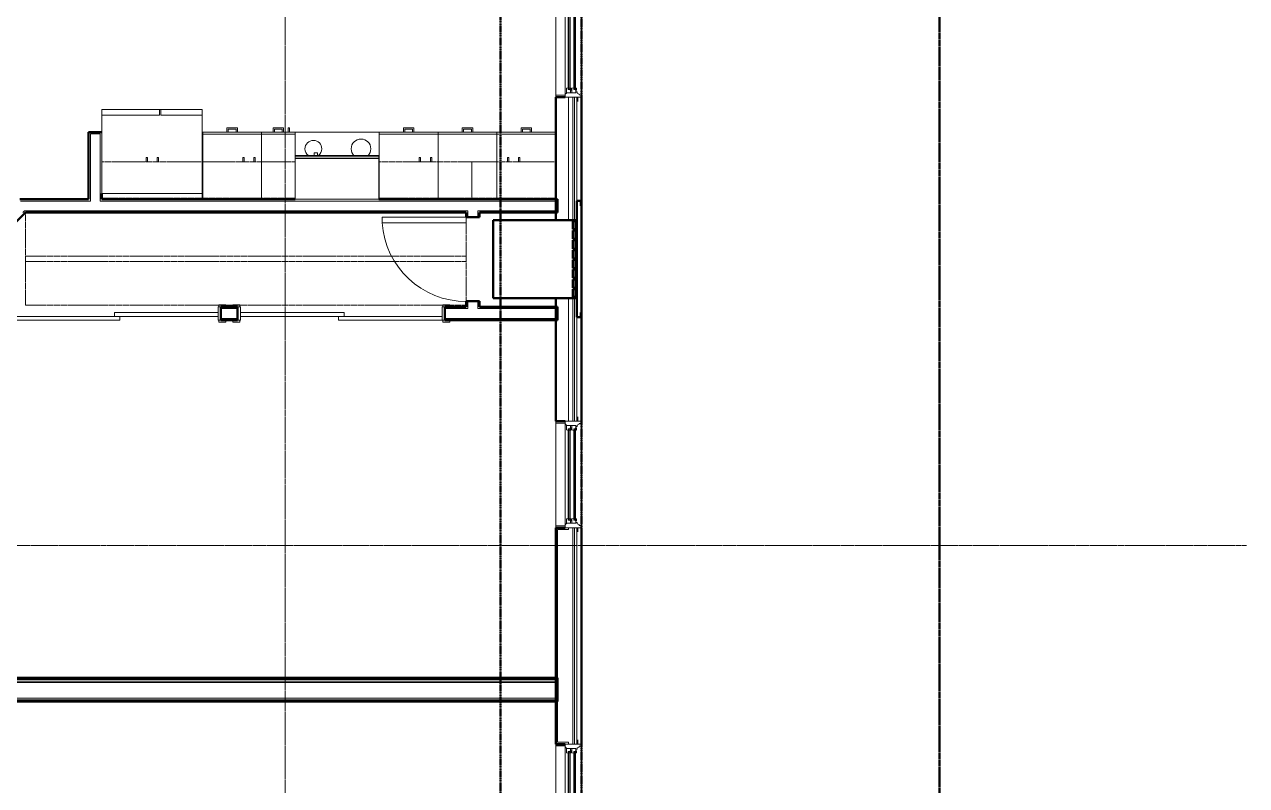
# Model space of a CAD drawing. Header units: inches. Extents: x -4218 to -1830, y 9767 to 12426.
# Drawn here: x -2266.4 to -1830.2, y 10381.6 to 10653.1 of the extents above; entities that cross this region are included whole.
import ezdxf

# ---------------------------------------------------------------- set-up
doc = ezdxf.new("R2010")
doc.units = ezdxf.units.IN
doc.header["$MEASUREMENT"] = 0
for name, pattern in [('Dash', [0.25, 0.125, -0.125]), ('Dash 1_16_', [0.125, 0.0625, -0.0625]), ('Double Dash 3_8_', [1, 0.375, -0.125, 0.125, -0.125, 0.125, -0.125]), ('Grid Line 1_2_', [0.875, 0.5, -0.125, 0.125, -0.125])]:
    doc.linetypes.add(name, pattern=pattern)
for name, color, linetype, lineweight in [('0-1', 7, 'Continuous', 5), ('0-2', 252, 'Continuous', 9), ('A-DOOR-1', 10, 'Continuous', 9), ('A-DOOR-2', 50, 'Continuous', 20), ('A-DOOR-FRAM-1', 50, 'Continuous', 20), ('A-GENM', 5, 'Continuous', 9), ('A-GENM-6', 5, 'Continuous', 50), ('A-GLAZ-1', 151, 'Continuous', 9), ('A-GLAZ-2', 151, 'Continuous', 20), ('A-GLAZ-3', 151, 'Continuous', 50), ('A-WALL', 113, 'Continuous', 13), ('A-WALL-1', 7, 'Continuous', 50), ('A-WALL-2', 250, 'Continuous', 13), ('A-WALL-7', 113, 'Continuous', 9), ('A-WALL-8', 113, 'Continuous', 50), ('C-PROP-LINE', 91, 'Double Dash 3_8_', 50), ('C-PROP-LINE-1', 91, 'Dash 1_16_', 50), ('I-WALL-1', 7, 'Continuous', 50), ('Q-CASE-1', 253, 'Continuous', 9), ('Q-CASE-2', 252, 'Continuous', 9), ('Q-CASE-3', 10, 'Continuous', 9), ('Q-CASE-4', 10, 'Dash', 9), ('Q-CASE-5', 254, 'Continuous', 9), ('Q-CASE-HDLN-1', 10, 'Dash', 9), ('Q-SPCQ-1', 10, 'Continuous', 9), ('S-GRID-1', 1, 'Grid Line 1_2_', 9)]:
    doc.layers.add(name, color=color, linetype=linetype, lineweight=lineweight)

# ---------------------------------------------------------------- blocks, each defined once
blk = doc.blocks.new('SWING - SINGLE - FLUSH - 30_ x 70_ - MAGIC PAK DOOR - ACOUSTICAL SEAL - IN CLOSET-3199421-BACKGROUND - 2ND FLOOR')
at = {"layer": 'A-DOOR-1'}
blk.add_arc((15, 2.375), 30.067, 93.81407, 180, dxfattribs=at)
at = {"layer": 'A-DOOR-2'}
for p, q in [((13, 2.375), (13, 32.375)), ((15, 32.375), (13, 32.375)), ((15, 2.375), (15, 32.375)), ((15, 2.375), (13, 2.375))]:
    blk.add_line(p, q, dxfattribs=at)
blk = doc.blocks.new('SLIDING - FLUSH - 6-0 x 6-8-3203587-BACKGROUND - 2ND FLOOR')
at = {"layer": 'A-DOOR-1'}
for p, q in [((-36.25, 3), (-38.75, 3)), ((-38.75, 3), (-38.75, 2.25)), ((-38.75, 2.25), (-36.25, 2.25)), ((-36.25, 2.25), (-36.25, 3)), ((36.25, 3), (36.25, 2.25)), ((38.75, 3), (36.25, 3)), ((36.25, 2.25), (38.75, 2.25)), ((38.75, 2.25), (38.75, 3)), ((-36.25, -2.5), (-38.75, -2.5)), ((-38.75, -2.5), (-38.75, -3.25)), ((-38.75, -3.25), (-36.25, -3.25)), ((-36.25, -3.25), (-36.25, -2.5)), ((38.75, -2.5), (36.25, -2.5)), ((36.25, -2.5), (36.25, -3.25)), ((36.25, -3.25), (38.75, -3.25)), ((38.75, -3.25), (38.75, -2.5))]:
    blk.add_line(p, q, dxfattribs=at)
at = {"layer": 'A-DOOR-2'}
for p, q in [((1, 2.25), (-36, 2.25)), ((-36, 2.25), (-36, 0.875)), ((-36, 0.875), (1, 0.875)), ((36, 0.875), (-1, 0.875)), ((-1, 0.875), (-1, -0.5)), ((1, 0.875), (1, 2.25)), ((36, -0.5), (36, 0.875)), ((-1, -0.5), (36, -0.5))]:
    blk.add_line(p, q, dxfattribs=at)
at = {"layer": 'A-DOOR-FRAM-1'}
for p, q in [((-36, 2.25), (-37, 2.25)), ((-37, 2.25), (-37, -2.5)), ((-36, -2.5), (-36, 2.25)), ((37, 2.25), (36, 2.25)), ((36, 2.25), (36, -2.5)), ((37, -2.5), (37, 2.25)), ((-37, -2.5), (-36, -2.5)), ((36, -2.5), (37, -2.5))]:
    blk.add_line(p, q, dxfattribs=at)
blk = doc.blocks.new('OD_CW_Closet - OD_CW_Closet-2069095-BACKGROUND - 2ND FLOOR')
at = {"layer": 'Q-CASE-HDLN-1'}
for p, q in [((0.74, -24), (0.74, 9)), ((0.74, 9), (158.05, 9)), ((158.05, 9), (158.05, -24)), ((0.74, -6.5), (158.05, -6.5)), ((0.74, -8.5), (158.05, -8.5)), ((158.05, -24), (0.74, -24))]:
    blk.add_line(p, q, dxfattribs=at)
blk = doc.blocks.new('SLIDING - FLUSH - 6-0 x 6-8-3203588-BACKGROUND - 2ND FLOOR')
at = {"layer": 'A-DOOR-1'}
for p, q in [((-38.75, 3.25), (-36.25, 3.25)), ((-38.75, 2.5), (-38.75, 3.25)), ((-36.25, 2.5), (-38.75, 2.5)), ((-36.25, 3.25), (-36.25, 2.5)), ((36.25, 3.25), (38.75, 3.25)), ((36.25, 2.5), (36.25, 3.25)), ((38.75, 2.5), (36.25, 2.5)), ((38.75, 3.25), (38.75, 2.5)), ((-38.75, -2.25), (-36.25, -2.25)), ((-38.75, -3), (-38.75, -2.25)), ((-36.25, -3), (-38.75, -3)), ((-36.25, -2.25), (-36.25, -3)), ((36.25, -2.25), (38.75, -2.25)), ((36.25, -3), (36.25, -2.25)), ((38.75, -3), (36.25, -3)), ((38.75, -2.25), (38.75, -3))]:
    blk.add_line(p, q, dxfattribs=at)
at = {"layer": 'A-DOOR-2'}
for p, q in [((-1, -0.875), (-1, 0.5)), ((-1, 0.5), (36, 0.5)), ((36, 0.5), (36, -0.875)), ((-36, -2.25), (-36, -0.875)), ((-36, -0.875), (1, -0.875)), ((1, -2.25), (-36, -2.25)), ((36, -0.875), (-1, -0.875)), ((1, -0.875), (1, -2.25))]:
    blk.add_line(p, q, dxfattribs=at)
at = {"layer": 'A-DOOR-FRAM-1'}
for p, q in [((-37, -2.25), (-37, 2.5)), ((-37, 2.5), (-36, 2.5)), ((-36, 2.5), (-36, -2.25)), ((36, 2.5), (37, 2.5)), ((36, -2.25), (36, 2.5)), ((37, 2.5), (37, -2.25)), ((-36, -2.25), (-37, -2.25)), ((37, -2.25), (36, -2.25))]:
    blk.add_line(p, q, dxfattribs=at)
blk = doc.blocks.new('Refrigerator_-_Side-by-Side_6047 - 36_ X 30_-345559-BACKGROUND - 2ND FLOOR')
at = {"layer": 'Q-SPCQ-1'}
for p, q in [((17.87, 14.42), (-17.88, 14.42)), ((-17.88, 14.42), (-17.88, -15.58)), ((17.87, -15.58), (17.87, 14.42)), ((-17.88, -13.58), (-3.13, -13.58)), ((-17.88, -13.58), (-17.88, -15.58)), ((-17.88, -15.58), (17.87, -15.58)), ((-3.13, -15.58), (-17.88, -15.58)), ((-3.13, -15.58), (-3.13, -13.58)), ((-2.63, -13.58), (17.87, -13.58)), ((-2.63, -13.58), (-2.63, -15.58)), ((17.87, -15.58), (-2.63, -15.58)), ((17.87, -15.58), (17.87, -13.58))]:
    blk.add_line(p, q, dxfattribs=at)
blk = doc.blocks.new('Range - 24_ x 30_-V49-BACKGROUND - 2ND FLOOR')
at = {"layer": 'Q-SPCQ-1'}
blk.add_line((0, 22), (0.12, 22), dxfattribs=at)
for centre, radius, start, end in [((6.5, 6), 3.5, 81.0228, 98.9772), ((6.5, 6), 3.5, 136.4352, 180), ((6.5, 6), 3.5, 180, 0), ((6.5, 6), 3.5, 360, 43.611), ((23.5, 6), 3, 126.6742, 180), ((23.5, 6), 3, 180, 360), ((23.5, 6), 3, 360, 53.8773)]:
    blk.add_arc(centre, radius, start, end, dxfattribs=at)
blk = doc.blocks.new('Single Door 1 Drawer 211 - 211 Base Cabinet Single Door1 Drawer 12_-V50-BACKGROUND - 2ND FLOOR')
at = {"layer": 'Q-CASE-1'}
for p, q in [((-1.27, 24), (-1.76, 24)), ((-11.26, 0.37), (-11.26, 0))]:
    blk.add_line(p, q, dxfattribs=at)
at = {"layer": 'Q-CASE-2'}
for p, q in [((-11.26, 24), (0.74, 24)), ((-11.26, 23.25), (-11.26, 24)), ((0.74, 23.25), (-11.26, 23.25)), ((-11.26, 23.25), (-11.26, 0.37)), ((-6.64, 24), (-7.14, 24)), ((-3.89, 24), (-3.39, 24)), ((-1.27, 24), (-1.76, 24)), ((0.74, 24), (0.74, 23.25)), ((0.74, 15.6), (0.74, 23.25)), ((0.74, 14.49), (0.74, 14.61))]:
    blk.add_line(p, q, dxfattribs=at)
at = {"layer": 'Q-CASE-3'}
for p, q in [((-3.39, 25.5), (-7.14, 25.5)), ((-7.14, 25.5), (-7.14, 24)), ((-6.64, 24), (-6.64, 25)), ((-6.64, 25), (-3.89, 25)), ((-3.89, 25), (-3.89, 24)), ((-3.39, 24), (-3.39, 25.5)), ((-1.27, 25.5), (-1.76, 25.5)), ((-1.76, 25.5), (-1.76, 24)), ((-1.27, 24), (-1.27, 25.5))]:
    blk.add_line(p, q, dxfattribs=at)
at = {"layer": 'Q-CASE-5'}
blk.add_line((-11.26, 0), (0.74, 0), dxfattribs=at)
blk = doc.blocks.new('Base Cabinet 4 Drawer 254 - Base Cabinet 4 Drawer 254 21_-2569778-BACKGROUND - 2ND FLOOR')
at = {"layer": 'Q-CASE-1'}
for p, q in [((-0.64, 24), (-1.14, 24)), ((2.11, 24), (2.61, 24)), ((-9.76, 0.37), (-9.76, 0)), ((11.24, 0), (11.24, 0.37))]:
    blk.add_line(p, q, dxfattribs=at)
at = {"layer": 'Q-CASE-2'}
for p, q in [((-9.76, 24), (11.24, 24)), ((-9.76, 23.25), (-9.76, 24)), ((11.24, 23.25), (-9.76, 23.25)), ((-9.76, 23.25), (-9.76, 0.37)), ((-0.64, 24), (-1.14, 24)), ((2.11, 24), (2.61, 24)), ((11.24, 24), (11.24, 23.25)), ((11.24, 0.37), (11.24, 23.25))]:
    blk.add_line(p, q, dxfattribs=at)
at = {"layer": 'Q-CASE-3'}
for p, q in [((2.61, 25.5), (-1.14, 25.5)), ((-1.14, 25.5), (-1.14, 24)), ((-0.64, 24), (-0.64, 25)), ((-0.64, 25), (2.11, 25)), ((2.11, 25), (2.11, 24)), ((2.61, 24), (2.61, 25.5))]:
    blk.add_line(p, q, dxfattribs=at)
at = {"layer": 'Q-CASE-5'}
for p, q in [((-0.64, 24), (-1.14, 24)), ((-0.64, 24), (-1.14, 24)), ((2.11, 24), (2.61, 24)), ((2.11, 24), (2.61, 24)), ((-9.76, 0), (11.24, 0))]:
    blk.add_line(p, q, dxfattribs=at)
blk = doc.blocks.new('Base Cabinet 3 Drawer 230 - Base Cabinet 3 Drawer 230 21_-V37-BACKGROUND - 2ND FLOOR')
at = {"layer": 'Q-CASE-1'}
for p, q in [((-0.64, 24), (-1.14, 24)), ((2.11, 24), (2.61, 24)), ((-9.76, 0.38), (-9.76, 0)), ((11.24, 0), (11.24, 0.38))]:
    blk.add_line(p, q, dxfattribs=at)
at = {"layer": 'Q-CASE-2'}
for p, q in [((-9.76, 24), (11.24, 24)), ((-9.76, 23.25), (-9.76, 24)), ((11.24, 23.25), (-9.76, 23.25)), ((-9.76, 23.25), (-9.76, 0.38)), ((-0.64, 24), (-1.14, 24)), ((2.11, 24), (2.61, 24)), ((11.24, 24), (11.24, 23.25)), ((11.24, 0.38), (11.24, 23.25))]:
    blk.add_line(p, q, dxfattribs=at)
at = {"layer": 'Q-CASE-3'}
for p, q in [((2.61, 25.5), (-1.14, 25.5)), ((-1.14, 25.5), (-1.14, 24)), ((-0.64, 24), (-0.64, 25)), ((-0.64, 25), (2.11, 25)), ((2.11, 25), (2.11, 24)), ((2.61, 24), (2.61, 25.5))]:
    blk.add_line(p, q, dxfattribs=at)
at = {"layer": 'Q-CASE-5'}
for p, q in [((-0.64, 24), (-1.14, 24)), ((2.11, 24), (2.61, 24)), ((-9.76, 0), (11.24, 0))]:
    blk.add_line(p, q, dxfattribs=at)
blk = doc.blocks.new('Base Cabinet 3 Drawer 230 - Base Cabinet 3 Drawer 230 21_-V51-BACKGROUND - 2ND FLOOR')
at = {"layer": 'Q-CASE-1'}
for p, q in [((-0.64, 24), (-1.14, 24)), ((2.11, 24), (2.61, 24)), ((-9.76, 0.37), (-9.76, 0))]:
    blk.add_line(p, q, dxfattribs=at)
at = {"layer": 'Q-CASE-2'}
for p, q in [((-9.76, 24), (11.21, 24)), ((-9.76, 23.25), (-9.76, 24)), ((11.21, 23.25), (-9.76, 23.25)), ((-9.76, 23.25), (-9.76, 0.37)), ((-0.64, 24), (-1.14, 24)), ((2.11, 24), (2.61, 24)), ((11.24, 24), (11.24, 23.25)), ((11.24, 0), (11.24, 23.25))]:
    blk.add_line(p, q, dxfattribs=at)
at = {"layer": 'Q-CASE-3'}
for p, q in [((2.61, 25.5), (-1.14, 25.5)), ((-1.14, 25.5), (-1.14, 24)), ((-0.64, 24), (-0.64, 25)), ((-0.64, 25), (2.11, 25)), ((2.11, 25), (2.11, 24)), ((2.61, 24), (2.61, 25.5))]:
    blk.add_line(p, q, dxfattribs=at)
at = {"layer": 'Q-CASE-5'}
for p, q in [((-0.64, 24), (-1.14, 24)), ((2.11, 24), (2.61, 24)), ((-9.76, 0), (11.21, 0))]:
    blk.add_line(p, q, dxfattribs=at)
blk = doc.blocks.new('300 Series Wall Hung Cabinet_302 - 33_ X 36_-2610350-BACKGROUND - 2ND FLOOR')
at = {"layer": 'Q-CASE-3'}
for p, q in [((-2.25, -13.19), (-1.76, -13.19)), ((-2.25, -13.19), (-2.25, -14.69)), ((-2.25, -14.69), (-1.76, -14.69)), ((-1.76, -14.69), (-1.76, -13.19)), ((1.75, -13.19), (2.24, -13.19)), ((1.75, -13.19), (1.75, -14.69)), ((1.75, -14.69), (2.24, -14.69)), ((2.24, -14.69), (2.24, -13.19))]:
    blk.add_line(p, q, dxfattribs=at)
at = {"layer": 'Q-CASE-4'}
for p, q in [((16.5, -0.19), (-16.5, -0.19)), ((-16.5, -0.19), (-16.5, -13.19)), ((16.5, -13.19), (16.5, -0.19)), ((-16.5, -13.19), (16.5, -13.19))]:
    blk.add_line(p, q, dxfattribs=at)
blk = doc.blocks.new('300 Series Wall Hung Cabinet_302 - 18_ x 36_-2359323-BACKGROUND - 2ND FLOOR')
at = {"layer": 'Q-CASE-3'}
for p, q in [((-1.76, 14.69), (-2.25, 14.69)), ((-2.25, 14.69), (-2.25, 13.19)), ((-1.76, 13.19), (-2.25, 13.19)), ((-1.76, 13.19), (-1.76, 14.69)), ((2.24, 14.69), (1.75, 14.69)), ((1.75, 14.69), (1.75, 13.19)), ((2.24, 13.19), (1.75, 13.19)), ((2.24, 13.19), (2.24, 14.69))]:
    blk.add_line(p, q, dxfattribs=at)
at = {"layer": 'Q-CASE-4'}
for p, q in [((-18, 0.19), (-18, 13.19)), ((-18, 13.19), (18, 13.19)), ((18, 13.19), (18, 0.19)), ((18, 0.19), (-18, 0.19))]:
    blk.add_line(p, q, dxfattribs=at)
blk = doc.blocks.new('300 Series Wall Hung Cabinet_302 - 30_ X 36_-2573882-BACKGROUND - 2ND FLOOR')
at = {"layer": 'Q-CASE-3'}
for p, q in [((-1.76, 14.69), (-2.25, 14.69)), ((-2.25, 14.69), (-2.25, 13.19)), ((-1.76, 13.19), (-2.25, 13.19)), ((-1.76, 13.19), (-1.76, 14.69)), ((2.24, 14.69), (1.75, 14.69)), ((1.75, 14.69), (1.75, 13.19)), ((2.24, 13.19), (1.75, 13.19)), ((2.24, 13.19), (2.24, 14.69))]:
    blk.add_line(p, q, dxfattribs=at)
at = {"layer": 'Q-CASE-4'}
for p, q in [((-15, 0.19), (-15, 13.19)), ((-15, 13.19), (15, 13.19)), ((15, 13.19), (15, 0.19)), ((15, 0.19), (-15, 0.19))]:
    blk.add_line(p, q, dxfattribs=at)
blk = doc.blocks.new('30quot_MicrowaveVent_11166 - 70cm miele oven-2322118-BACKGROUND - 2ND FLOOR')
at = {"layer": 'Q-CASE-3'}
for p, q in [((-14.2, -14.49), (-14.2, 0)), ((15.68, 0), (-14.2, 0)), ((15.68, 0), (15.68, -14.49)), ((15.68, -14.49), (-14.2, -14.49)), ((-14.2, -14.61), (15.68, -14.61)), ((-14.2, -15.39), (-14.2, -14.61)), ((-14.2, -15.6), (-14.2, -15.39)), ((-14.2, -15.39), (15.68, -15.39)), ((-14.2, -15.6), (15.68, -15.6)), ((7.69, -16.55), (7.69, -15.63)), ((7.69, -16.6), (8.88, -16.6)), ((8.88, -15.63), (8.88, -16.55)), ((15.68, -14.61), (15.68, -15.39)), ((15.68, -15.39), (15.68, -15.6))]:
    blk.add_line(p, q, dxfattribs=at)
blk = doc.blocks.new('300 Series Wall Hung Cabinet_302 - 33_ X 36_-2610278-BACKGROUND - 2ND FLOOR')
at = {"layer": 'Q-CASE-3'}
for p, q in [((-1.76, 14.69), (-2.25, 14.69)), ((-2.25, 14.69), (-2.25, 13.19)), ((-1.76, 13.19), (-2.25, 13.19)), ((-1.76, 13.19), (-1.76, 14.69)), ((2.24, 14.69), (1.75, 14.69)), ((1.75, 14.69), (1.75, 13.19)), ((2.24, 13.19), (1.75, 13.19)), ((2.24, 13.19), (2.24, 14.69))]:
    blk.add_line(p, q, dxfattribs=at)
at = {"layer": 'Q-CASE-4'}
for p, q in [((-16.5, 0.19), (-16.5, 13.19)), ((-16.5, 13.19), (16.5, 13.19)), ((16.5, 13.19), (16.5, 0.19)), ((16.5, 0.19), (-16.5, 0.19))]:
    blk.add_line(p, q, dxfattribs=at)
blk = doc.blocks.new('CTR - 1st Phase - Unit Layouts_rvt-1-BACKGROUND - 2ND FLOOR')
at = {"layer": 'A-WALL-1'}
for p, q in [((-2242.9, 10614.75), (-2243.53, 10614.75)), ((-2243.53, 10614.75), (-2243.53, 10590.75)), ((-2239.4, 10614.75), (-2242.9, 10614.75)), ((-2238.78, 10614.75), (-2239.4, 10614.75)), ((-2238.78, 10590.75), (-2238.78, 10592.75)), ((-2243.53, 10590.75), (-2268.05, 10590.75)), ((-2169.78, 10590.75), (-2238.78, 10590.75)), ((-2076.17, 10590.75), (-2139.89, 10590.75)), ((-2076.17, 10590.13), (-2076.17, 10590.75)), ((-2076.17, 10586.63), (-2076.17, 10590.13)), ((-2299.73, 10552.35), (-2266.08, 10586)), ((-2266.08, 10586), (-2108.72, 10586)), ((-2108.72, 10586), (-2108.72, 10584.35)), ((-2108.72, 10584.35), (-2103.97, 10584.35)), ((-2103.97, 10586), (-2076.17, 10586)), ((-2103.97, 10584.35), (-2103.97, 10586)), ((-2076.17, 10586), (-2076.17, 10586.63)), ((-2190.32, 10552.35), (-2196.32, 10552.35)), ((-2196.32, 10552.35), (-2196.32, 10547.6)), ((-2190.32, 10547.6), (-2190.32, 10552.35)), ((-2108.72, 10552.35), (-2116.32, 10552.35)), ((-2116.32, 10552.35), (-2116.32, 10547.6)), ((-2103.97, 10554.35), (-2108.72, 10554.35)), ((-2108.72, 10554.35), (-2108.72, 10552.35)), ((-2103.97, 10552.35), (-2103.97, 10554.35)), ((-2076.17, 10552.35), (-2103.97, 10552.35)), ((-2076.17, 10551.73), (-2076.17, 10552.35)), ((-2076.17, 10548.23), (-2076.17, 10551.73)), ((-2076.17, 10547.6), (-2076.17, 10548.23)), ((-2196.32, 10547.6), (-2190.32, 10547.6)), ((-2116.32, 10547.6), (-2076.17, 10547.6))]:
    blk.add_line(p, q, dxfattribs=at)
at = {"layer": 'A-WALL-2'}
for p, q in [((-2239.4, 10614.13), (-2242.9, 10614.13)), ((-2242.9, 10614.13), (-2242.9, 10590.75)), ((-2239.4, 10614.13), (-2239.4, 10590.75)), ((-2267.79, 10590.13), (-2242.9, 10590.13)), ((-2242.9, 10590.13), (-2242.9, 10590.75)), ((-2239.4, 10590.13), (-2239.4, 10590.75)), ((-2239.4, 10590.13), (-2076.8, 10590.13)), ((-2076.8, 10586.63), (-2076.8, 10590.13)), ((-2266.97, 10586), (-2266.34, 10586.63)), ((-2266.34, 10586.63), (-2108.1, 10586.63)), ((-2108.1, 10586), (-2108.1, 10586.63)), ((-2108.1, 10586), (-2108.1, 10584.35)), ((-2104.6, 10586.63), (-2076.8, 10586.63)), ((-2104.6, 10586), (-2104.6, 10586.63)), ((-2104.6, 10586), (-2104.6, 10584.35)), ((-2108.1, 10554.35), (-2108.1, 10552.35)), ((-2108.1, 10551.73), (-2108.1, 10552.35)), ((-2104.6, 10554.35), (-2104.6, 10552.35)), ((-2104.6, 10551.73), (-2104.6, 10552.35)), ((-2196.32, 10551.73), (-2190.32, 10551.73)), ((-2196.32, 10548.23), (-2190.32, 10548.23)), ((-2116.32, 10551.73), (-2108.1, 10551.73)), ((-2116.32, 10548.23), (-2076.8, 10548.23)), ((-2104.6, 10551.73), (-2076.8, 10551.73)), ((-2076.8, 10548.23), (-2076.8, 10551.73))]:
    blk.add_line(p, q, dxfattribs=at)
at = {"layer": 'A-WALL-7'}
for p, q in [((-2076.8, 10614.75), (-2203.03, 10614.75)), ((-2203.03, 10592.75), (-2203.03, 10614.75)), ((-2203.03, 10614.75), (-2076.8, 10614.75)), ((-2076.8, 10591.13), (-2076.8, 10614.75)), ((-2076.8, 10614.75), (-2076.8, 10591.13)), ((-2203.03, 10592.75), (-2203.03, 10591.13)), ((-2203.03, 10591.13), (-2203.03, 10592.75)), ((-2203.03, 10591.13), (-2203.03, 10590.75)), ((-2203.03, 10590.75), (-2203.03, 10591.13)), ((-2203.03, 10590.75), (-2169.78, 10590.75)), ((-2169.78, 10590.75), (-2203.03, 10590.75)), ((-2139.89, 10590.75), (-2076.8, 10590.75)), ((-2076.8, 10590.75), (-2139.89, 10590.75)), ((-2076.8, 10590.75), (-2076.8, 10591.13)), ((-2076.8, 10591.13), (-2076.8, 10590.75))]:
    blk.add_line(p, q, dxfattribs=at)
at = {"layer": '0-2'}
for name, p, rotation in [('Refrigerator_-_Side-by-Side_6047 - 36_ X 30_-345559-BACKGROUND - 2ND FLOOR', (-2220.9, 10607.18), 180), ('Range - 24_ x 30_-V49-BACKGROUND - 2ND FLOOR', (-2139.78, 10614.75), 180), ('300 Series Wall Hung Cabinet_302 - 33_ X 36_-2610350-BACKGROUND - 2ND FLOOR', (-2186.28, 10590.94), 180), ('30quot_MicrowaveVent_11166 - 70cm miele oven-2322118-BACKGROUND - 2ND FLOOR', (-2154.1, 10590.75), 180), ('OD_CW_Closet - OD_CW_Closet-2069095-BACKGROUND - 2ND FLOOR', (-2107.99, 10562), 180), ('SWING - SINGLE - FLUSH - 30_ x 70_ - MAGIC PAK DOOR - ACOUSTICAL SEAL - IN CLOSET-3199421-BACKGROUND - 2ND FLOOR', (-2106.35, 10569.35), 90.00000000011721), ('SLIDING - FLUSH - 6-0 x 6-8-3203587-BACKGROUND - 2ND FLOOR', (-2153.32, 10549.85), 180)]:
    blk.add_blockref(name, p, dxfattribs=dict(at, rotation=rotation))
for name, p in [('Base Cabinet 3 Drawer 230 - Base Cabinet 3 Drawer 230 21_-V37-BACKGROUND - 2ND FLOOR', (-2193.01, 10590.75)), ('Single Door 1 Drawer 211 - 211 Base Cabinet Single Door1 Drawer 12_-V50-BACKGROUND - 2ND FLOOR', (-2170.51, 10590.75)), ('Base Cabinet 4 Drawer 254 - Base Cabinet 4 Drawer 254 21_-2569778-BACKGROUND - 2ND FLOOR', (-2130.01, 10590.75)), ('Base Cabinet 3 Drawer 230 - Base Cabinet 3 Drawer 230 21_-V37-BACKGROUND - 2ND FLOOR', (-2109.01, 10590.75)), ('Base Cabinet 3 Drawer 230 - Base Cabinet 3 Drawer 230 21_-V51-BACKGROUND - 2ND FLOOR', (-2088.01, 10590.75)), ('300 Series Wall Hung Cabinet_302 - 18_ x 36_-2359323-BACKGROUND - 2ND FLOOR', (-2220.78, 10590.94)), ('300 Series Wall Hung Cabinet_302 - 33_ X 36_-2610278-BACKGROUND - 2ND FLOOR', (-2123.28, 10590.94)), ('300 Series Wall Hung Cabinet_302 - 30_ X 36_-2573882-BACKGROUND - 2ND FLOOR', (-2091.78, 10590.94)), ('SLIDING - FLUSH - 6-0 x 6-8-3203588-BACKGROUND - 2ND FLOOR', (-2233.32, 10549.85))]:
    blk.add_blockref(name, p, dxfattribs=at)
blk = doc.blocks.new('CTR - 1st Phase - Common Walls_rvt-1-BACKGROUND - 2ND FLOOR')
at = {"layer": 'A-WALL-2'}
for p, q in [((-2076.17, 10419.41), (-2436.39, 10419.41)), ((-2076.17, 10418.79), (-2435.76, 10418.79)), ((-2076.17, 10418.29), (-2435.26, 10418.29)), ((-2076.17, 10412.79), (-2437.18, 10412.79)), ((-2076.17, 10412.16), (-2437.8, 10412.16))]:
    blk.add_line(p, q, dxfattribs=at)
at = {"layer": 'I-WALL-1'}
for p, q in [((-2076.17, 10420.04), (-2437.01, 10420.04)), ((-2076.17, 10411.54), (-2076.17, 10420.04)), ((-2438.43, 10411.54), (-2076.17, 10411.54))]:
    blk.add_line(p, q, dxfattribs=at)
blk = doc.blocks.new('Window-Double_Hung-Andersen-400_Series-Tilt_Wash - DOUBLE HUNG - REVERSE COTTAGE - 2ND FLOOR-2888790-BACKGROUND - 2ND FLOOR')
at = {"layer": 'A-GLAZ-1'}
for p, q in [((-16.29, 2.31), (-15.7, 2.31)), ((-16.29, 1.94), (-15.7, 1.94)), ((-16.29, 0.37), (-15.7, 0.37)), ((-15.82, 2.31), (-15.82, 1.94)), ((-15.82, 0.37), (-15.82, 0)), ((-15.7, 2.44), (15.7, 2.44)), ((-15.7, 2.31), (15.7, 2.31)), ((-15.7, 1.94), (15.7, 1.94)), ((-15.7, 1.81), (15.7, 1.81)), ((-15.7, 0.5), (15.7, 0.5)), ((-15.7, 0.37), (15.7, 0.37)), ((16.29, 2.31), (15.7, 2.31)), ((16.29, 1.94), (15.7, 1.94)), ((16.29, 0.37), (15.7, 0.37)), ((15.82, 2.31), (15.82, 1.94)), ((15.82, 0.37), (15.82, 0)), ((-19.01, -4.13), (-19.01, -2.63)), ((-19.01, -2.63), (-18.95, -2.63)), ((-18.95, -4.13), (-19.01, -4.13)), ((18.95, -1.25), (-18.95, -1.25)), ((-18.95, -1.25), (-18.95, -4.63)), ((-18.32, -1.25), (-18.32, -4.63)), ((-16.29, 0), (-15.7, 0)), ((-15.7, 0), (15.7, 0)), ((-15.7, -0.13), (15.7, -0.13)), ((16.29, 0), (15.7, 0)), ((18.32, -1.25), (18.32, -4.63)), ((18.95, -4.63), (18.95, -1.25)), ((18.95, -2.63), (19.01, -2.63)), ((19.01, -4.13), (18.95, -4.13)), ((19.01, -2.63), (19.01, -4.13)), ((-18.95, -4.63), (18.95, -4.63))]:
    blk.add_line(p, q, dxfattribs=at)
at = {"layer": 'A-GLAZ-2'}
for p, q in [((19.01, 4.62), (-19.01, 4.62)), ((-19.01, 4.62), (-19.01, -1.25)), ((-18.2, 4.62), (-18.2, 3.81)), ((18.2, 4.62), (18.2, 3.81)), ((19.01, -1.25), (19.01, 4.62)), ((-19.01, 3.25), (-20.51, 3.25)), ((-18.2, 3.81), (-17.92, 3.81)), ((-17.92, 3.81), (-17.61, 3)), ((-17.61, 3), (-17.14, 3)), ((-17.42, 2.56), (-16.57, 2.56)), ((-17.42, 2.56), (-17.42, -0.75)), ((-17.42, 1.19), (-15.86, 1.19)), ((-17.42, 0.62), (-16.57, 0.62)), ((-17.14, 3), (-17.14, 2.56)), ((-15.86, 2.78), (-16.57, 2.78)), ((-16.57, 2.44), (-16.57, 2.78)), ((-15.7, 2.44), (-16.57, 2.44)), ((-15.86, 0.84), (-16.57, 0.84)), ((-16.57, 0.5), (-16.57, 0.84)), ((-15.7, 0.5), (-16.57, 0.5)), ((-16.29, 2.44), (-16.29, 1.81)), ((-15.7, 1.81), (-16.29, 1.81)), ((-16.29, 0.5), (-16.29, -0.13)), ((-15.86, 2.78), (-15.7, 2.44)), ((-15.86, 1.19), (-15.7, 1.81)), ((-15.86, 0.84), (-15.7, 0.5)), ((15.86, 2.78), (15.7, 2.44)), ((15.7, 2.44), (16.57, 2.44)), ((15.7, 1.81), (16.29, 1.81)), ((15.86, 1.19), (15.7, 1.81)), ((15.86, 0.84), (15.7, 0.5)), ((15.7, 0.5), (16.57, 0.5)), ((15.86, 2.78), (16.57, 2.78)), ((17.42, 1.19), (15.86, 1.19)), ((15.86, 0.84), (16.57, 0.84)), ((16.29, 2.44), (16.29, 1.81)), ((16.29, 0.5), (16.29, -0.13)), ((16.57, 2.44), (16.57, 2.78)), ((17.42, 2.56), (16.57, 2.56)), ((16.57, 0.5), (16.57, 0.84)), ((17.42, 0.62), (16.57, 0.62)), ((17.14, 3), (17.14, 2.56)), ((17.61, 3), (17.14, 3)), ((17.42, 2.56), (17.42, -0.75)), ((17.92, 3.81), (17.61, 3)), ((18.2, 3.81), (17.92, 3.81)), ((19.01, 3.25), (20.51, 3.25)), ((-19.01, -1.25), (19.01, -1.25)), ((-17.67, -0.97), (-18, -1.25)), ((-17.67, -0.97), (-17.67, -0.75)), ((-17.67, -0.75), (-15.86, -0.75)), ((-15.7, -0.13), (-16.29, -0.13)), ((-15.86, -0.75), (-15.7, -0.13)), ((15.7, -0.13), (16.29, -0.13)), ((15.86, -0.75), (15.7, -0.13)), ((17.67, -0.75), (15.86, -0.75)), ((17.67, -0.97), (17.67, -0.75)), ((17.67, -0.97), (18, -1.25))]:
    blk.add_line(p, q, dxfattribs=at)
blk = doc.blocks.new('Window-Double_Hung-Andersen-400_Series-Tilt_Wash - DOUBLE HUNG - REVERSE COTTAGE - 2ND FLOOR-2888709-BACKGROUND - 2ND FLOOR')
at = {"layer": 'A-GLAZ-1'}
for p, q in [((-18.95, 4.62), (18.95, 4.62)), ((-18.95, 1.25), (-18.95, 4.62)), ((-18.32, 1.25), (-18.32, 4.62)), ((18.32, 1.25), (18.32, 4.62)), ((18.95, 4.62), (18.95, 1.25)), ((-19.01, 2.62), (-19.01, 4.12)), ((-19.01, 4.12), (-18.95, 4.12)), ((-18.95, 2.62), (-19.01, 2.62)), ((18.95, 1.25), (-18.95, 1.25)), ((-15.7, 0.12), (15.7, 0.12)), ((18.95, 4.12), (19.01, 4.12)), ((19.01, 2.62), (18.95, 2.62)), ((19.01, 4.12), (19.01, 2.62)), ((-16.29, 0), (-15.7, 0)), ((-16.29, -0.38), (-15.7, -0.38)), ((-16.29, -1.94), (-15.7, -1.94)), ((-16.29, -2.31), (-15.7, -2.31)), ((-15.82, -0.38), (-15.82, 0)), ((-15.82, -2.31), (-15.82, -1.94)), ((-15.7, 0), (15.7, 0)), ((-15.7, -0.38), (15.7, -0.38)), ((-15.7, -0.5), (15.7, -0.5)), ((-15.7, -1.81), (15.7, -1.81)), ((-15.7, -1.94), (15.7, -1.94)), ((-15.7, -2.31), (15.7, -2.31)), ((-15.7, -2.44), (15.7, -2.44)), ((16.29, 0), (15.7, 0)), ((16.29, -0.38), (15.7, -0.38)), ((16.29, -1.94), (15.7, -1.94)), ((16.29, -2.31), (15.7, -2.31)), ((15.82, -0.38), (15.82, 0)), ((15.82, -2.31), (15.82, -1.94))]:
    blk.add_line(p, q, dxfattribs=at)
at = {"layer": 'A-GLAZ-2'}
for p, q in [((-19.01, 1.25), (19.01, 1.25)), ((-19.01, -4.62), (-19.01, 1.25)), ((-17.67, 0.97), (-18, 1.25)), ((-17.67, 0.97), (-17.67, 0.75)), ((-17.67, 0.75), (-15.86, 0.75)), ((-17.42, -2.56), (-17.42, 0.75)), ((-16.29, -0.5), (-16.29, 0.12)), ((-15.7, 0.12), (-16.29, 0.12)), ((-15.86, 0.75), (-15.7, 0.12)), ((15.86, 0.75), (15.7, 0.12)), ((15.7, 0.12), (16.29, 0.12)), ((17.67, 0.75), (15.86, 0.75)), ((16.29, -0.5), (16.29, 0.12)), ((17.42, -2.56), (17.42, 0.75)), ((17.67, 0.97), (18, 1.25)), ((17.67, 0.97), (17.67, 0.75)), ((19.01, 1.25), (19.01, -4.62)), ((-19.01, -3.25), (-20.51, -3.25)), ((-18.2, -3.81), (-17.92, -3.81)), ((-18.2, -4.62), (-18.2, -3.81)), ((-17.92, -3.81), (-17.61, -3)), ((-17.61, -3), (-17.14, -3)), ((-17.42, -0.62), (-16.57, -0.62)), ((-17.42, -1.19), (-15.86, -1.19)), ((-17.42, -2.56), (-16.57, -2.56)), ((-17.14, -3), (-17.14, -2.56)), ((-16.57, -0.5), (-16.57, -0.84)), ((-15.7, -0.5), (-16.57, -0.5)), ((-15.86, -0.84), (-16.57, -0.84)), ((-16.57, -2.44), (-16.57, -2.78)), ((-15.7, -2.44), (-16.57, -2.44)), ((-15.86, -2.78), (-16.57, -2.78)), ((-16.29, -2.44), (-16.29, -1.81)), ((-15.7, -1.81), (-16.29, -1.81)), ((-15.86, -0.84), (-15.7, -0.5)), ((-15.86, -1.19), (-15.7, -1.81)), ((-15.86, -2.78), (-15.7, -2.44)), ((15.86, -0.84), (15.7, -0.5)), ((15.7, -0.5), (16.57, -0.5)), ((15.86, -1.19), (15.7, -1.81)), ((15.7, -1.81), (16.29, -1.81)), ((15.86, -2.78), (15.7, -2.44)), ((15.7, -2.44), (16.57, -2.44)), ((15.86, -0.84), (16.57, -0.84)), ((17.42, -1.19), (15.86, -1.19)), ((15.86, -2.78), (16.57, -2.78)), ((16.29, -2.44), (16.29, -1.81)), ((16.57, -0.5), (16.57, -0.84)), ((17.42, -0.62), (16.57, -0.62)), ((16.57, -2.44), (16.57, -2.78)), ((17.42, -2.56), (16.57, -2.56)), ((17.14, -3), (17.14, -2.56)), ((17.61, -3), (17.14, -3)), ((17.92, -3.81), (17.61, -3)), ((18.2, -3.81), (17.92, -3.81)), ((18.2, -4.62), (18.2, -3.81)), ((19.01, -3.25), (20.51, -3.25)), ((19.01, -4.62), (-19.01, -4.62))]:
    blk.add_line(p, q, dxfattribs=at)
blk = doc.blocks.new('V-Series_EWC4_SPVU_RFA_2015 - 2ND AND 3RD FLOOR-V195-BACKGROUND - 2ND FLOOR')
at = {"layer": 'A-GENM'}
for p, q in [((-2069.67, 10275.69), (-2069.67, 10272.89)), ((-2069.67, 10272.89), (-2069.67, 10272.39)), ((-2069.67, 10272.39), (-2069.67, 10269.41)), ((-2069.67, 10269.41), (-2069.67, 10268.91)), ((-2069.67, 10268.91), (-2069.67, 10265.92)), ((-2069.67, 10265.92), (-2069.67, 10265.42)), ((-2069.67, 10265.42), (-2069.67, 10262.44)), ((-2069.67, 10262.44), (-2069.67, 10261.94)), ((-2069.67, 10261.94), (-2069.67, 10258.96)), ((-2069.67, 10258.96), (-2069.67, 10258.46)), ((-2069.67, 10258.46), (-2069.67, 10255.47)), ((-2069.67, 10255.47), (-2069.67, 10254.97)), ((-2069.67, 10254.97), (-2069.67, 10251.99)), ((-2069.67, 10251.99), (-2069.67, 10251.49)), ((-2069.67, 10251.49), (-2069.67, 10248.69))]:
    blk.add_line(p, q, dxfattribs=at)
at = {"layer": 'A-GENM-6'}
for p, q in [((-2069.67, 10276.13), (-2099.11, 10276.13)), ((-2099.11, 10276.13), (-2099.11, 10248.25)), ((-2070.67, 10272.89), (-2070.67, 10275.69)), ((-2070.67, 10275.69), (-2069.67, 10275.69)), ((-2069.67, 10275.69), (-2069.67, 10276.13)), ((-2069.67, 10272.89), (-2070.67, 10272.89)), ((-2070.67, 10269.41), (-2070.67, 10272.39)), ((-2070.67, 10272.39), (-2069.67, 10272.39)), ((-2069.67, 10269.41), (-2070.67, 10269.41)), ((-2070.67, 10265.92), (-2070.67, 10268.91)), ((-2070.67, 10268.91), (-2069.67, 10268.91)), ((-2069.67, 10272.39), (-2069.67, 10272.89)), ((-2069.67, 10268.91), (-2069.67, 10269.41)), ((-2069.67, 10265.92), (-2070.67, 10265.92)), ((-2070.67, 10262.44), (-2070.67, 10265.42)), ((-2070.67, 10265.42), (-2069.67, 10265.42)), ((-2069.67, 10265.42), (-2069.67, 10265.92)), ((-2069.67, 10262.44), (-2070.67, 10262.44)), ((-2070.67, 10258.96), (-2070.67, 10261.94)), ((-2070.67, 10261.94), (-2069.67, 10261.94)), ((-2069.67, 10261.94), (-2069.67, 10262.44)), ((-2069.67, 10258.96), (-2070.67, 10258.96)), ((-2070.67, 10255.47), (-2070.67, 10258.46)), ((-2070.67, 10258.46), (-2069.67, 10258.46)), ((-2069.67, 10258.46), (-2069.67, 10258.96)), ((-2069.67, 10255.47), (-2070.67, 10255.47)), ((-2070.67, 10251.99), (-2070.67, 10254.97)), ((-2070.67, 10254.97), (-2069.67, 10254.97)), ((-2069.67, 10251.99), (-2070.67, 10251.99)), ((-2070.67, 10248.69), (-2070.67, 10251.49)), ((-2070.67, 10251.49), (-2069.67, 10251.49)), ((-2069.67, 10254.97), (-2069.67, 10255.47)), ((-2069.67, 10251.49), (-2069.67, 10251.99)), ((-2099.11, 10248.25), (-2069.67, 10248.25)), ((-2069.67, 10248.69), (-2070.67, 10248.69)), ((-2069.67, 10248.25), (-2069.67, 10248.69))]:
    blk.add_line(p, q, dxfattribs=at)
blk = doc.blocks.new('Perforated Panel at Magic-Pak - hvac panel - 2nd floor 2-2817259-BACKGROUND - 2ND FLOOR')
at = {"layer": 'A-GLAZ-3'}
for p, q in [((-19.01, -4.56), (19.01, -4.56)), ((-19.01, -4.63), (-19.01, -4.56)), ((19.01, -4.63), (-19.01, -4.63)), ((19.01, -4.56), (19.01, -4.63))]:
    blk.add_line(p, q, dxfattribs=at)
blk = doc.blocks.new('Family - ___-2657144-BACKGROUND - 2ND FLOOR')
at = {"layer": 'C-PROP-LINE'}
blk.add_line((-1939.77, 12268.69), (-1939.77, 9828.62), dxfattribs=at)
blk = doc.blocks.new('Family - ___-2835860-BACKGROUND - 2ND FLOOR')
at = {"layer": 'C-PROP-LINE-1'}
blk.add_line((-2067.55, 9980.19), (-2067.55, 10851.39), dxfattribs=at)
blk = doc.blocks.new('Family - ___-2835903-BACKGROUND - 2ND FLOOR')
at = {"layer": 'C-PROP-LINE-1'}
blk.add_line((-2096.45, 10009.09), (-2096.45, 10822.49), dxfattribs=at)
blk = doc.blocks.new('Family - ___-2835932-BACKGROUND - 2ND FLOOR')
at = {"layer": 'C-PROP-LINE-1'}
blk.add_line((-2067.55, 9980.19), (-2067.55, 10851.39), dxfattribs=at)

msp = doc.modelspace()

# ---------------------------------------------------------------- linework, layer by layer
at = {"layer": 'A-WALL'}
for p, q in [((-2070.67, 10583.33), (-2070.67, 10627.18)), ((-2070.05, 10583.33), (-2070.05, 10627.18)), ((-2069.3, 10590.15), (-2069.3, 10627.18)), ((-2067.8, 10590.15), (-2067.8, 10627.18)), ((-2072.17, 10511.6), (-2072.17, 10555.45)), ((-2070.67, 10511.6), (-2070.67, 10555.45)), ((-2070.05, 10511.6), (-2070.05, 10555.45)), ((-2069.3, 10511.6), (-2069.3, 10548.63)), ((-2067.8, 10511.6), (-2067.8, 10548.63)), ((-2070.67, 10396.4), (-2070.67, 10473.58)), ((-2070.05, 10396.4), (-2070.05, 10473.58)), ((-2069.3, 10396.4), (-2069.3, 10473.58)), ((-2067.8, 10396.4), (-2067.8, 10473.58))]:
    msp.add_line(p, q, dxfattribs=at)
at = {"layer": 'A-WALL-7'}
for p, q in [((-2072.17, 10583.33), (-2072.17, 10627.18)), ((-2076.17, 10472.95), (-2076.17, 10397.03)), ((-2072.17, 10472.95), (-2076.17, 10472.95)), ((-2072.17, 10472.95), (-2072.17, 10473.58)), ((-2076.17, 10397.03), (-2072.17, 10397.03)), ((-2072.17, 10396.4), (-2072.17, 10397.03))]:
    msp.add_line(p, q, dxfattribs=at)
at = {"layer": 'A-WALL-8'}
for p, q in [((-2076.8, 10627.18), (-2076.8, 10583.33)), ((-2073.42, 10627.18), (-2076.8, 10627.18)), ((-2067.55, 10588.4), (-2067.55, 10627.18)), ((-2069.3, 10548.63), (-2069.3, 10590.15)), ((-2069.3, 10590.15), (-2067.8, 10590.15)), ((-2067.8, 10590.15), (-2067.8, 10588.4)), ((-2067.8, 10588.4), (-2067.55, 10588.4)), ((-2076.8, 10583.33), (-2069.67, 10583.33)), ((-2069.67, 10583.33), (-2069.67, 10555.45)), ((-2069.67, 10555.45), (-2076.8, 10555.45)), ((-2076.8, 10555.45), (-2076.8, 10511.6)), ((-2067.8, 10548.63), (-2069.3, 10548.63)), ((-2067.55, 10550.38), (-2067.8, 10550.38)), ((-2067.8, 10550.38), (-2067.8, 10548.63)), ((-2067.55, 10511.6), (-2067.55, 10550.38)), ((-2076.8, 10511.6), (-2073.42, 10511.6)), ((-2076.8, 10473.58), (-2076.8, 10396.4)), ((-2073.42, 10473.58), (-2076.8, 10473.58)), ((-2067.55, 10396.4), (-2067.55, 10473.58)), ((-2076.8, 10396.4), (-2073.42, 10396.4))]:
    msp.add_line(p, q, dxfattribs=at)
at = {"layer": 'S-GRID-1'}
for p, q in [((-2173.32, 9836.18), (-2173.32, 12376.81)), ((-1830.2, 10467.19), (-4168.71, 10467.19))]:
    msp.add_line(p, q, dxfattribs=at)

# ---------------------------------------------------------------- block references
at = {"layer": '0-1'}
for name in ['CTR - 1st Phase - Unit Layouts_rvt-1-BACKGROUND - 2ND FLOOR', 'CTR - 1st Phase - Common Walls_rvt-1-BACKGROUND - 2ND FLOOR']:
    msp.add_blockref(name, (0, 0), dxfattribs=at)
at = {"layer": 'A-GENM'}
msp.add_blockref('V-Series_EWC4_SPVU_RFA_2015 - 2ND AND 3RD FLOOR-V195-BACKGROUND - 2ND FLOOR', (0, 307.2), dxfattribs=at)
at = {"layer": 'A-GLAZ-1'}
for name, p, rotation in [('Window-Double_Hung-Andersen-400_Series-Tilt_Wash - DOUBLE HUNG - REVERSE COTTAGE - 2ND FLOOR-2888790-BACKGROUND - 2ND FLOOR', (-2072.17, 10646.19), 269.9999999999999), ('Perforated Panel at Magic-Pak - hvac panel - 2nd floor 2-2817259-BACKGROUND - 2ND FLOOR', (-2072.17, 10569.39), 89.99999999999991), ('Window-Double_Hung-Andersen-400_Series-Tilt_Wash - DOUBLE HUNG - REVERSE COTTAGE - 2ND FLOOR-2888790-BACKGROUND - 2ND FLOOR', (-2072.17, 10492.59), 269.9999999999999), ('Window-Double_Hung-Andersen-400_Series-Tilt_Wash - DOUBLE HUNG - REVERSE COTTAGE - 2ND FLOOR-2888709-BACKGROUND - 2ND FLOOR', (-2072.17, 10377.39), 89.99999999999991)]:
    msp.add_blockref(name, p, dxfattribs=dict(at, rotation=rotation))
at = {"layer": 'C-PROP-LINE'}
msp.add_blockref('Family - ___-2657144-BACKGROUND - 2ND FLOOR', (0, 0), dxfattribs=at)
at = {"layer": 'C-PROP-LINE-1'}
for name in ['Family - ___-2835860-BACKGROUND - 2ND FLOOR', 'Family - ___-2835932-BACKGROUND - 2ND FLOOR', 'Family - ___-2835903-BACKGROUND - 2ND FLOOR']:
    msp.add_blockref(name, (0, 0), dxfattribs=at)

doc.saveas('drawing.dxf')
